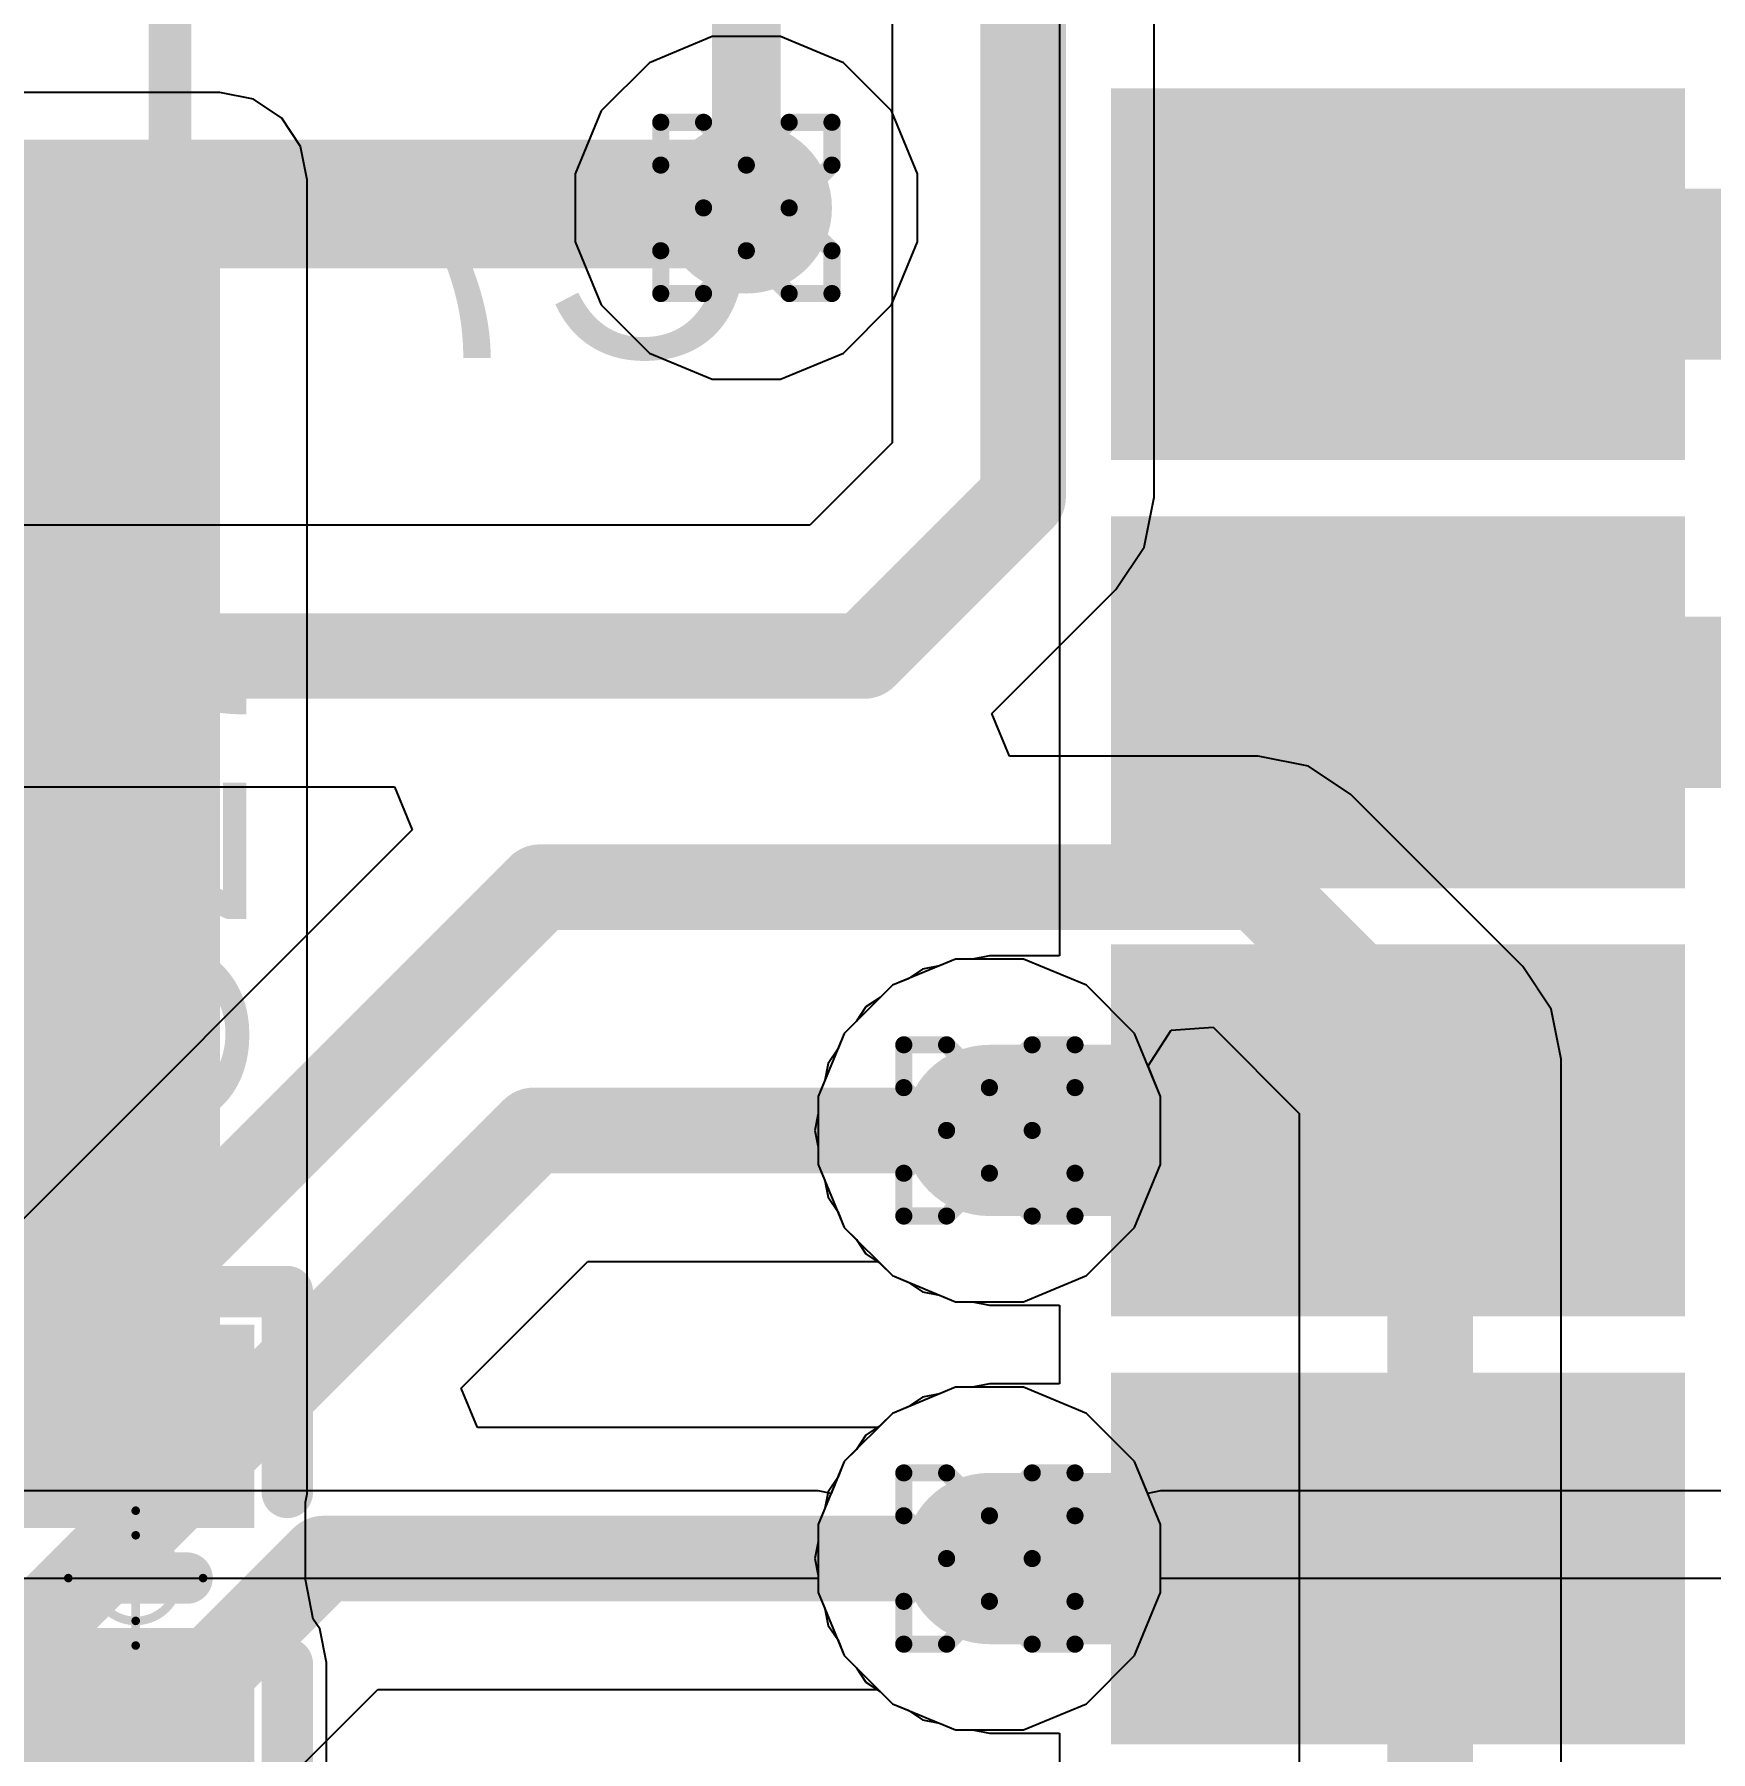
# Model space of a CAD drawing. Header units: inches. Extents: x -13 to 356, y -4 to 120.
# Drawn here: x 9.18 to 14.16, y 28.14 to 33.24 of the extents above; entities that cross this region are included whole.
import ezdxf

# ---------------------------------------------------------------- set-up
doc = ezdxf.new("R2010")
doc.units = ezdxf.units.IN
for name, color, linetype in [('Bottom Layer', 5, 'Continuous'), ('Bottom Overlay', 54, 'Continuous'), ('Drill Drawing', 1, 'Continuous'), ('GND', 16, 'Continuous'), ('Mechanical 15', 56, 'Continuous'), ('POWER', 76, 'Continuous'), ('Top Layer', 1, 'Continuous'), ('Top Overlay', 2, 'Continuous'), ('Top Paste', 8, 'Continuous'), ('Top Solder', 216, 'Continuous'), ('Via Holes', 16, 'Continuous')]:
    doc.layers.add(name, color=color, linetype=linetype)
doc.styles.add('Arial', font='', dxfattribs={"height": 0.2})
doc.styles.get('Arial').set_extended_font_data('Arial')

# ---------------------------------------------------------------- blocks, each defined once
blk = doc.blocks.new('41_SMD_M______19')
at = {"layer": 'Top Layer'}
for points in [[(-4.88999911, -9.62999979), (-4.88999911, -8.13000025), (-3.989998369999999, -8.13000025), (-3.989998369999999, -9.62999979)], [(-3.61999911, -9.62999979), (-3.61999911, -8.13000025), (-2.71999837, -8.13000025), (-2.71999837, -9.62999979)], [(-2.34999911, -9.62999979), (-2.34999911, -8.13000025), (-1.44999837, -8.13000025), (-1.44999837, -9.62999979)], [(-1.07999911, -9.62999979), (-1.07999911, -8.13000025), (-0.1799983700000001, -8.13000025), (-0.1799983699999999, -9.62999979)]]:
    blk.add_hatch(color=1, dxfattribs=at).paths.add_polyline_path(points)
at = {"layer": 'Top Paste'}
for points in [[(-4.88999911, -9.62999979), (-4.88999911, -8.13000025), (-3.989998369999999, -8.13000025), (-3.989998369999999, -9.62999979)], [(-3.61999911, -9.62999979), (-3.61999911, -8.13000025), (-2.71999837, -8.13000025), (-2.71999837, -9.62999979)], [(-2.34999911, -9.62999979), (-2.34999911, -8.13000025), (-1.44999837, -8.13000025), (-1.44999837, -9.62999979)], [(-1.07999911, -9.62999979), (-1.07999911, -8.13000025), (-0.1799983700000001, -8.13000025), (-0.1799983699999999, -9.62999979)]]:
    blk.add_hatch(color=8, dxfattribs=at).paths.add_polyline_path(points)
at = {"layer": 'Top Solder'}
for points in [[(-4.991599109999999, -9.731599789999999), (-4.991599109999999, -8.02840025), (-3.88839837, -8.02840025), (-3.88839837, -9.731599789999999)], [(-3.72159911, -9.731599789999999), (-3.72159911, -8.02840025), (-2.61839837, -8.02840025), (-2.61839837, -9.731599789999999)], [(-2.45159911, -9.731599789999999), (-2.45159911, -8.02840025), (-1.34839837, -8.02840025), (-1.34839837, -9.731599789999999)], [(-1.18159911, -9.731599789999999), (-1.18159911, -8.02840025), (-0.0783983700000001, -8.02840025), (-0.0783983699999999, -9.731599789999999)]]:
    blk.add_hatch(color=216, dxfattribs=at).paths.add_polyline_path(points)
blk = doc.blocks.new('VL53L5CXV0GC_1_B_20')
at = {"layer": 'Bottom Overlay', "const_width": 0.127}
for points in [[(-2.72501106, 1.4999716), (-3.1999174, 1.4999716)], [(-3.1999174, 1.4999716), (-3.1999174, -1.5000224)]]:
    blk.add_lwpolyline(points, dxfattribs=at)
at = {"layer": 'Bottom Overlay', "const_width": 0.0635}
blk.add_lwpolyline([(-3.2316674, 1.4999716, 1), (-3.1681674, 1.4999716, 1)], format="xyb", close=True, dxfattribs=at)
blk.add_lwpolyline([(-3.2316674, 1.4999716, 1), (-3.1681674, 1.4999716, 1)], format="xyb", close=True, dxfattribs=at)
blk = doc.blocks.new('C_0402_L_27')
at = {"layer": 'Top Layer'}
for points in [[(-0.6499986999999999, 0.2499995), (-0.2499995, 0.2499995), (-0.2499995, -0.2499995), (-0.6499986999999999, -0.2499995)], [(0.24991822, 0.24991822), (0.64991742, 0.24991822), (0.64991742, -0.25008078), (0.24991822, -0.25008078)]]:
    blk.add_hatch(color=1, dxfattribs=at).paths.add_polyline_path(points)
at = {"layer": 'Top Paste'}
for points in [[(-0.6499986999999999, 0.2499995), (-0.2499995, 0.2499995), (-0.2499995, -0.2499995), (-0.6499986999999999, -0.2499995)], [(0.24991822, 0.24991822), (0.64991742, 0.24991822), (0.64991742, -0.25008078), (0.24991822, -0.25008078)]]:
    blk.add_hatch(color=8, dxfattribs=at).paths.add_polyline_path(points)
at = {"layer": 'Top Solder'}
for points in [[(-0.7515987, 0.3515995), (-0.1483995, 0.3515995), (-0.1483995, -0.3515995), (-0.7515987, -0.3515995)], [(0.14831822, 0.35151822), (0.75151742, 0.35151822), (0.75151742, -0.35168078), (0.14831822, -0.35168078)]]:
    blk.add_hatch(color=216, dxfattribs=at).paths.add_polyline_path(points)
at = {"layer": 'Mechanical 15', "const_width": 0.0254}
for points in [[(0, 0.1999996), (0, -0.1999996)], [(-0.1999996, 0), (0.1999996, 0)]]:
    blk.add_lwpolyline(points, dxfattribs=at)
at = {"layer": 'Mechanical 15'}
for points, const_width in [([(-0.00635, 0.1999996, 1), (0.00635, 0.1999996, 1)], 0.0127), ([(0.127, 0, 1), (-0.127, 0, 1)], 0.0254), ([(-0.2063496, 0, 1), (-0.1936496, 0, 1)], 0.0127), ([(-0.13335, 0, 1), (-0.12065, 0, 1)], 0.0127), ([(0.12065, 0, 1), (0.13335, 0, 1)], 0.0127), ([(0.1936496, 0, 1), (0.2063496, 0, 1)], 0.0127), ([(-0.00635, -0.1999996, 1), (0.00635, -0.1999996, 1)], 0.0127)]:
    blk.add_lwpolyline(points, format="xyb", close=True, dxfattribs=dict(at, const_width=const_width))
at = {"layer": 'Top Overlay', "const_width": 0.1524}
for points in [[(-0.84991956, 0.44991782), (-0.254, 0.44991782)], [(-0.84991956, 0.44991782), (-0.84991956, -0.44991782)], [(0.254, 0.44991782), (0.84991956, 0.44991782)], [(0.84991956, 0.44991782), (0.84991956, -0.45008038)], [(0, 0.1524), (0, -0.1524)], [(-0.84991956, -0.44991782), (-0.254, -0.44991782)], [(-0.84991956, -0.44991782), (-0.8497569999999999, -0.45008038)], [(0.254, -0.44991782), (0.84991956, -0.44991782)]]:
    blk.add_lwpolyline(points, dxfattribs=at)
at = {"layer": 'Top Overlay', "const_width": 0.0762}
for points in [[(-0.8880195599999998, 0.44991782, 1), (-0.81181956, 0.44991782, 1)], [(-0.8880195599999998, 0.44991782, 1), (-0.81181956, 0.44991782, 1)], [(-0.2921, 0.44991782, 1), (-0.2159, 0.44991782, 1)], [(0.2159, 0.44991782, 1), (0.2921, 0.44991782, 1)], [(0.81181956, 0.44991782, 1), (0.8880195599999998, 0.44991782, 1)], [(0.81181956, 0.44991782, 1), (0.8880195599999998, 0.44991782, 1)], [(-0.0381, 0.1524, 1), (0.0381, 0.1524, 1)], [(-0.0381, -0.1524, 1), (0.0381, -0.1524, 1)], [(-0.8880195599999998, -0.44991782, 1), (-0.81181956, -0.44991782, 1)], [(-0.8880195599999998, -0.44991782, 1), (-0.81181956, -0.44991782, 1)], [(-0.8880195599999998, -0.44991782, 1), (-0.81181956, -0.44991782, 1)], [(-0.8878569999999999, -0.45008038, 1), (-0.8116569999999999, -0.45008038, 1)], [(-0.2921, -0.44991782, 1), (-0.2159, -0.44991782, 1)], [(0.2159, -0.44991782, 1), (0.2921, -0.44991782, 1)], [(0.81181956, -0.44991782, 1), (0.8880195599999998, -0.44991782, 1)], [(0.81181956, -0.45008038, 1), (0.8880195599999998, -0.45008038, 1)]]:
    blk.add_lwpolyline(points, format="xyb", close=True, dxfattribs=at)

msp = doc.modelspace()

# ---------------------------------------------------------------- hatches: boundary and pattern name
at = {"layer": 'Bottom Layer'}
h = msp.add_hatch(color=5, dxfattribs=at)
edge = h.paths.add_edge_path()
edge.add_arc((11.2946434, 32.7236455), 0.254, 0, 360)
h = msp.add_hatch(color=5, dxfattribs=at)
edge = h.paths.add_edge_path()
edge.add_arc((12.0158002, 29.9869987), 0.254, 0, 360)
h = msp.add_hatch(color=5, dxfattribs=at)
edge = h.paths.add_edge_path()
edge.add_arc((12.0158002, 28.7169987), 0.254, 0, 360)
at = {"layer": 'GND'}
h = msp.add_hatch(color=16, dxfattribs=at)
edge = h.paths.add_edge_path()
edge.add_arc((11.2946434, 32.7236455), 0.254, 0, 360)
h = msp.add_hatch(color=16, dxfattribs=at)
edge = h.paths.add_edge_path()
edge.add_arc((12.0158002, 29.9869987), 0.254, 0, 360)
h = msp.add_hatch(color=16, dxfattribs=at)
edge = h.paths.add_edge_path()
edge.add_arc((12.0158002, 28.7169987), 0.254, 0, 360)
at = {"layer": 'POWER'}
h = msp.add_hatch(color=76, dxfattribs=at)
edge = h.paths.add_edge_path()
edge.add_arc((11.2946434, 32.7236455), 0.254, 0, 360)
h = msp.add_hatch(color=76, dxfattribs=at)
edge = h.paths.add_edge_path()
edge.add_arc((12.0158002, 29.9869987), 0.254, 0, 360)
h = msp.add_hatch(color=76, dxfattribs=at)
edge = h.paths.add_edge_path()
edge.add_arc((12.0158002, 28.7169987), 0.254, 0, 360)
at = {"layer": 'Top Layer'}
h = msp.add_hatch(color=1, dxfattribs=at)
edge = h.paths.add_edge_path()
edge.add_arc((11.2946434, 32.7236455), 0.254, 0, 360)
for points in [[(5.46843204, 30.03292698), (9.732853279999999, 30.03292698), (9.732853279999999, 32.80699814), (5.46843204, 32.80699814)], [(8.859260919999999, 28.90891856), (9.732853279999999, 28.90891856), (9.732853279999999, 32.80700067999999), (8.859260919999999, 32.80700067999999)], [(9.18946092, 26.20760062), (9.78945972, 26.20760062), (9.78945972, 28.4089983), (9.18946092, 28.4089983)]]:
    msp.add_hatch(color=1, dxfattribs=at).paths.add_polyline_path(points)
h = msp.add_hatch(color=1, dxfattribs=at)
edge = h.paths.add_edge_path()
edge.add_arc((12.0158002, 29.9869987), 0.254, 0, 360)
h = msp.add_hatch(color=1, dxfattribs=at)
edge = h.paths.add_edge_path()
edge.add_arc((12.0158002, 28.7169987), 0.254, 0, 360)
at = {"layer": 'Via Holes'}
h = msp.add_hatch(color=7, dxfattribs=at)
edge = h.paths.add_edge_path()
edge.add_arc((11.2946434, 32.7236455), 0.127, 0, 360)
h = msp.add_hatch(color=7, dxfattribs=at)
edge = h.paths.add_edge_path()
edge.add_arc((12.0158002, 29.9869987), 0.127, 0, 360)
h = msp.add_hatch(color=7, dxfattribs=at)
edge = h.paths.add_edge_path()
edge.add_arc((12.0158002, 28.7169987), 0.127, 0, 360)

# ---------------------------------------------------------------- linework, layer by layer
at = {"layer": 'Bottom Layer'}
for p, q in [((11.72733494, 34.62410398), (11.72733494, 32.0268854)), ((12.50426506, 31.86597893999999), (12.50426506, 34.46319752)), ((11.72733494, 32.0268854), (11.4833146, 31.78286506)), ((12.47469438, 31.71732036), (12.50426506, 31.86597893999999)), ((11.4833146, 31.78286506), (8.07093382, 31.78286506)), ((12.39048576, 31.59129318), (12.47469438, 31.71732036)), ((12.0232551, 31.22406252), (12.39048576, 31.59129318)), ((12.07586104, 31.09706252), (12.0232551, 31.22406252)), ((12.8136142, 31.09706252), (12.07586104, 31.09706252)), ((12.96227278, 31.06749184), (12.8136142, 31.09706252)), ((13.08829996, 30.98328322), (12.96227278, 31.06749184)), ((8.07093382, 31.00593494), (10.25089136, 31.00593494)), ((10.25089136, 31.00593494), (10.3034973, 30.87893494)), ((13.5984742, 30.47310898), (13.08829996, 30.98328322)), ((10.3034973, 30.87893494), (8.69600496, 29.2714426)), ((13.68268282, 30.34708179999999), (13.5984742, 30.47310898)), ((13.7122535, 30.19842322), (13.68268282, 30.34708179999999)), ((12.4864749, 30.17815656), (12.55466374, 30.28467654)), ((12.55466374, 30.28467654), (12.67944632, 30.29339382)), ((12.67944632, 30.29339382), (12.93532338, 30.03751676)), ((12.5238002, 30.08804498), (12.4864749, 30.17815656)), ((13.7122535, 26.58258844), (13.7122535, 30.19842322)), ((12.5238002, 29.88595242), (12.5238002, 30.08804498)), ((12.93532338, 30.03751676), (12.93532338, 26.7434949)), ((12.44646228, 29.69923956), (12.5238002, 29.88595242)), ((12.30355934, 29.55633662), (12.44646228, 29.69923956)), ((10.44877514, 29.22279652), (10.82451226, 29.59853364)), ((10.82451226, 29.59853364), (11.68584404, 29.59853364)), ((11.68584404, 29.59853364), (11.72804106, 29.55633662)), ((11.72804106, 29.55633662), (11.91475392, 29.4789987)), ((12.11684648, 29.4789987), (12.30355934, 29.55633662)), ((11.91475392, 29.4789987), (12.11684648, 29.4789987)), ((10.49737804, 29.10546376), (10.44877514, 29.22279652)), ((11.91475392, 29.2249987), (11.72804106, 29.14766078)), ((12.11684648, 29.2249987), (11.91475392, 29.2249987)), ((12.30355934, 29.14766078), (12.11684648, 29.2249987)), ((11.72804106, 29.14766078), (11.68584404, 29.10546376)), ((12.44646228, 29.00475784), (12.30355934, 29.14766078)), ((11.68584404, 29.10546376), (10.49737804, 29.10546376)), ((12.5238002, 28.81804498), (12.44646228, 29.00475784)), ((12.5238002, 28.61595242), (12.5238002, 28.81804498)), ((12.44646228, 28.42923956), (12.5238002, 28.61595242)), ((12.30355934, 28.28633662), (12.44646228, 28.42923956)), ((9.51168024, 27.6391243), (10.20108958, 28.32853364)), ((10.20108958, 28.32853364), (11.68584404, 28.32853364)), ((11.68584404, 28.32853364), (11.72804106, 28.28633662)), ((11.72804106, 28.28633662), (11.91475392, 28.2089987)), ((12.11684648, 28.2089987), (12.30355934, 28.28633662)), ((11.91475392, 28.2089987), (12.11684648, 28.2089987))]:
    msp.add_line(p, q, dxfattribs=at)
for points, const_width in [([(12.1158, 31.86597893999999), (12.1158, 34.62410398)], 0.254), ([(11.2946434, 32.7236455), (11.2946434, 33.79720952)], 0.2032), ([(7.884523219999999, 32.7353676), (11.2829213, 32.7353676)], 0.3809999999999999), ([(11.2829213, 32.7353676), (11.2946434, 32.7236455)], 0.3809999999999999), ([(11.64422106, 31.3944), (12.1158, 31.86597893999999)], 0.254), ([(7.499433819999999, 31.3944), (11.64422106, 31.3944)], 0.254), ([(8.85691142, 28.88297754), (10.68253134, 30.70859746)], 0.254), ([(10.68253134, 30.70859746), (12.8136142, 30.70859746)], 0.254), ([(12.8136142, 30.70859746), (13.32378844, 30.19842322)], 0.254), ([(13.32378844, 26.58258844), (13.32378844, 30.19842322)], 0.254), ([(9.04761716, 28.37101006), (10.6636058, 29.9869987)], 0.254), ([(10.6636058, 29.9869987), (12.0158002, 29.9869987)], 0.254), ([(9.23699448, 27.91381006), (10.04018312, 28.7169987)], 0.254), ([(10.04018312, 28.7169987), (12.0158002, 28.7169987)], 0.254)]:
    msp.add_lwpolyline(points, dxfattribs=dict(at, const_width=const_width))
for points, const_width in [([(11.1876713, 32.7353676, 1), (11.3781713, 32.7353676, 1)], 0.1905), ([(11.1876713, 32.7353676, 1), (11.3781713, 32.7353676, 1)], 0.1905), ([(11.1993934, 32.7236455, 1), (11.3898934, 32.7236455, 1)], 0.1905), ([(11.2438434, 32.7236455, 1), (11.3454434, 32.7236455, 1)], 0.1016), ([(12.0523, 31.86597893999999, 1), (12.1793, 31.86597893999999, 1)], 0.127), ([(12.0523, 31.86597893999999, 1), (12.1793, 31.86597893999999, 1)], 0.127), ([(11.58072106, 31.3944, 1), (11.70772106, 31.3944, 1)], 0.127), ([(11.58072106, 31.3944, 1), (11.70772106, 31.3944, 1)], 0.127), ([(10.61903134, 30.70859746, 1), (10.74603134, 30.70859746, 1)], 0.127), ([(10.61903134, 30.70859746, 1), (10.74603134, 30.70859746, 1)], 0.127), ([(12.7501142, 30.70859746, 1), (12.8771142, 30.70859746, 1)], 0.127), ([(12.7501142, 30.70859746, 1), (12.8771142, 30.70859746, 1)], 0.127), ([(13.26028844, 30.19842322, 1), (13.38728844, 30.19842322, 1)], 0.127), ([(13.26028844, 30.19842322, 1), (13.38728844, 30.19842322, 1)], 0.127), ([(10.6001058, 29.9869987, 1), (10.7271058, 29.9869987, 1)], 0.127), ([(10.6001058, 29.9869987, 1), (10.7271058, 29.9869987, 1)], 0.127), ([(11.9523002, 29.9869987, 1), (12.0793002, 29.9869987, 1)], 0.127), ([(9.976683119999999, 28.7169987, 1), (10.10368312, 28.7169987, 1)], 0.127), ([(9.976683119999999, 28.7169987, 1), (10.10368312, 28.7169987, 1)], 0.127), ([(11.9523002, 28.7169987, 1), (12.0793002, 28.7169987, 1)], 0.127)]:
    msp.add_lwpolyline(points, format="xyb", close=True, dxfattribs=dict(at, const_width=const_width))
at = {"layer": 'Drill Drawing', "const_width": 0.0508}
for points in [[(11.0406434, 32.8506455), (11.0406434, 32.97764549999999)], [(11.0406434, 32.97764549999999), (11.1676434, 32.97764549999999)], [(11.1676434, 32.97764549999999), (11.2946434, 32.8506455)], [(11.2946434, 32.8506455), (11.4216434, 32.97764549999999)], [(11.4216434, 32.97764549999999), (11.5486434, 32.97764549999999)], [(11.5486434, 32.8506455), (11.5486434, 32.97764549999999)], [(11.0406434, 32.8506455), (11.1676434, 32.7236455)], [(11.4216434, 32.7236455), (11.5486434, 32.8506455)], [(11.0406434, 32.5966455), (11.1676434, 32.7236455)], [(11.4216434, 32.7236455), (11.5486434, 32.5966455)], [(11.0406434, 32.4696455), (11.0406434, 32.5966455)], [(11.1676434, 32.4696455), (11.2946434, 32.5966455)], [(11.2946434, 32.5966455), (11.4216434, 32.4696455)], [(11.5486434, 32.4696455), (11.5486434, 32.5966455)], [(11.0406434, 32.4696455), (11.1676434, 32.4696455)], [(11.4216434, 32.4696455), (11.5486434, 32.4696455)], [(11.7618002, 30.1139987), (11.7618002, 30.2409987)], [(11.7618002, 30.2409987), (11.8888002, 30.2409987)], [(11.8888002, 30.2409987), (12.0158002, 30.1139987)], [(12.0158002, 30.1139987), (12.1428002, 30.2409987)], [(12.1428002, 30.2409987), (12.2698002, 30.2409987)], [(12.2698002, 30.1139987), (12.2698002, 30.2409987)], [(11.7618002, 30.1139987), (11.8888002, 29.9869987)], [(12.1428002, 29.9869987), (12.2698002, 30.1139987)], [(11.7618002, 29.8599987), (11.8888002, 29.9869987)], [(12.1428002, 29.9869987), (12.2698002, 29.8599987)], [(11.7618002, 29.7329987), (11.7618002, 29.8599987)], [(11.8888002, 29.7329987), (12.0158002, 29.8599987)], [(12.0158002, 29.8599987), (12.1428002, 29.7329987)], [(12.2698002, 29.7329987), (12.2698002, 29.8599987)], [(11.7618002, 29.7329987), (11.8888002, 29.7329987)], [(12.1428002, 29.7329987), (12.2698002, 29.7329987)], [(11.7618002, 28.8439987), (11.7618002, 28.9709987)], [(11.7618002, 28.9709987), (11.8888002, 28.9709987)], [(11.8888002, 28.9709987), (12.0158002, 28.8439987)], [(12.0158002, 28.8439987), (12.1428002, 28.9709987)], [(12.1428002, 28.9709987), (12.2698002, 28.9709987)], [(12.2698002, 28.8439987), (12.2698002, 28.9709987)], [(11.7618002, 28.8439987), (11.8888002, 28.7169987)], [(12.1428002, 28.7169987), (12.2698002, 28.8439987)], [(11.7618002, 28.5899987), (11.8888002, 28.7169987)], [(12.1428002, 28.7169987), (12.2698002, 28.5899987)], [(11.7618002, 28.4629987), (11.7618002, 28.5899987)], [(11.8888002, 28.4629987), (12.0158002, 28.5899987)], [(12.0158002, 28.5899987), (12.1428002, 28.4629987)], [(12.2698002, 28.4629987), (12.2698002, 28.5899987)], [(11.7618002, 28.4629987), (11.8888002, 28.4629987)], [(12.1428002, 28.4629987), (12.2698002, 28.4629987)]]:
    msp.add_lwpolyline(points, dxfattribs=at)
at = {"layer": 'Drill Drawing', "const_width": 0.0254}
for points in [[(11.0279434, 32.97764549999999, 1), (11.0533434, 32.97764549999999, 1)], [(11.0279434, 32.97764549999999, 1), (11.0533434, 32.97764549999999, 1)], [(11.1549434, 32.97764549999999, 1), (11.1803434, 32.97764549999999, 1)], [(11.1549434, 32.97764549999999, 1), (11.1803434, 32.97764549999999, 1)], [(11.4089434, 32.97764549999999, 1), (11.4343434, 32.97764549999999, 1)], [(11.4089434, 32.97764549999999, 1), (11.4343434, 32.97764549999999, 1)], [(11.5359434, 32.97764549999999, 1), (11.5613434, 32.97764549999999, 1)], [(11.5359434, 32.97764549999999, 1), (11.5613434, 32.97764549999999, 1)], [(11.0279434, 32.8506455, 1), (11.0533434, 32.8506455, 1)], [(11.0279434, 32.8506455, 1), (11.0533434, 32.8506455, 1)], [(11.2819434, 32.8506455, 1), (11.3073434, 32.8506455, 1)], [(11.2819434, 32.8506455, 1), (11.3073434, 32.8506455, 1)], [(11.5359434, 32.8506455, 1), (11.5613434, 32.8506455, 1)], [(11.5359434, 32.8506455, 1), (11.5613434, 32.8506455, 1)], [(11.1549434, 32.7236455, 1), (11.1803434, 32.7236455, 1)], [(11.1549434, 32.7236455, 1), (11.1803434, 32.7236455, 1)], [(11.4089434, 32.7236455, 1), (11.4343434, 32.7236455, 1)], [(11.4089434, 32.7236455, 1), (11.4343434, 32.7236455, 1)], [(11.0279434, 32.5966455, 1), (11.0533434, 32.5966455, 1)], [(11.0279434, 32.5966455, 1), (11.0533434, 32.5966455, 1)], [(11.2819434, 32.5966455, 1), (11.3073434, 32.5966455, 1)], [(11.2819434, 32.5966455, 1), (11.3073434, 32.5966455, 1)], [(11.5359434, 32.5966455, 1), (11.5613434, 32.5966455, 1)], [(11.5359434, 32.5966455, 1), (11.5613434, 32.5966455, 1)], [(11.0279434, 32.4696455, 1), (11.0533434, 32.4696455, 1)], [(11.0279434, 32.4696455, 1), (11.0533434, 32.4696455, 1)], [(11.1549434, 32.4696455, 1), (11.1803434, 32.4696455, 1)], [(11.1549434, 32.4696455, 1), (11.1803434, 32.4696455, 1)], [(11.4089434, 32.4696455, 1), (11.4343434, 32.4696455, 1)], [(11.4089434, 32.4696455, 1), (11.4343434, 32.4696455, 1)], [(11.5359434, 32.4696455, 1), (11.5613434, 32.4696455, 1)], [(11.5359434, 32.4696455, 1), (11.5613434, 32.4696455, 1)], [(11.7491002, 30.2409987, 1), (11.7745002, 30.2409987, 1)], [(11.7491002, 30.2409987, 1), (11.7745002, 30.2409987, 1)], [(11.8761002, 30.2409987, 1), (11.9015002, 30.2409987, 1)], [(11.8761002, 30.2409987, 1), (11.9015002, 30.2409987, 1)], [(12.1301002, 30.2409987, 1), (12.1555002, 30.2409987, 1)], [(12.1301002, 30.2409987, 1), (12.1555002, 30.2409987, 1)], [(12.2571002, 30.2409987, 1), (12.2825002, 30.2409987, 1)], [(12.2571002, 30.2409987, 1), (12.2825002, 30.2409987, 1)], [(11.7491002, 30.1139987, 1), (11.7745002, 30.1139987, 1)], [(11.7491002, 30.1139987, 1), (11.7745002, 30.1139987, 1)], [(12.0031002, 30.1139987, 1), (12.0285002, 30.1139987, 1)], [(12.0031002, 30.1139987, 1), (12.0285002, 30.1139987, 1)], [(12.2571002, 30.1139987, 1), (12.2825002, 30.1139987, 1)], [(12.2571002, 30.1139987, 1), (12.2825002, 30.1139987, 1)], [(11.8761002, 29.9869987, 1), (11.9015002, 29.9869987, 1)], [(11.8761002, 29.9869987, 1), (11.9015002, 29.9869987, 1)], [(12.1301002, 29.9869987, 1), (12.1555002, 29.9869987, 1)], [(12.1301002, 29.9869987, 1), (12.1555002, 29.9869987, 1)], [(11.7491002, 29.8599987, 1), (11.7745002, 29.8599987, 1)], [(11.7491002, 29.8599987, 1), (11.7745002, 29.8599987, 1)], [(12.0031002, 29.8599987, 1), (12.0285002, 29.8599987, 1)], [(12.0031002, 29.8599987, 1), (12.0285002, 29.8599987, 1)], [(12.2571002, 29.8599987, 1), (12.2825002, 29.8599987, 1)], [(12.2571002, 29.8599987, 1), (12.2825002, 29.8599987, 1)], [(11.7491002, 29.7329987, 1), (11.7745002, 29.7329987, 1)], [(11.7491002, 29.7329987, 1), (11.7745002, 29.7329987, 1)], [(11.8761002, 29.7329987, 1), (11.9015002, 29.7329987, 1)], [(11.8761002, 29.7329987, 1), (11.9015002, 29.7329987, 1)], [(12.1301002, 29.7329987, 1), (12.1555002, 29.7329987, 1)], [(12.1301002, 29.7329987, 1), (12.1555002, 29.7329987, 1)], [(12.2571002, 29.7329987, 1), (12.2825002, 29.7329987, 1)], [(12.2571002, 29.7329987, 1), (12.2825002, 29.7329987, 1)], [(11.7491002, 28.9709987, 1), (11.7745002, 28.9709987, 1)], [(11.7491002, 28.9709987, 1), (11.7745002, 28.9709987, 1)], [(11.8761002, 28.9709987, 1), (11.9015002, 28.9709987, 1)], [(11.8761002, 28.9709987, 1), (11.9015002, 28.9709987, 1)], [(12.1301002, 28.9709987, 1), (12.1555002, 28.9709987, 1)], [(12.1301002, 28.9709987, 1), (12.1555002, 28.9709987, 1)], [(12.2571002, 28.9709987, 1), (12.2825002, 28.9709987, 1)], [(12.2571002, 28.9709987, 1), (12.2825002, 28.9709987, 1)], [(11.7491002, 28.8439987, 1), (11.7745002, 28.8439987, 1)], [(11.7491002, 28.8439987, 1), (11.7745002, 28.8439987, 1)], [(12.0031002, 28.8439987, 1), (12.0285002, 28.8439987, 1)], [(12.0031002, 28.8439987, 1), (12.0285002, 28.8439987, 1)], [(12.2571002, 28.8439987, 1), (12.2825002, 28.8439987, 1)], [(12.2571002, 28.8439987, 1), (12.2825002, 28.8439987, 1)], [(11.8761002, 28.7169987, 1), (11.9015002, 28.7169987, 1)], [(11.8761002, 28.7169987, 1), (11.9015002, 28.7169987, 1)], [(12.1301002, 28.7169987, 1), (12.1555002, 28.7169987, 1)], [(12.1301002, 28.7169987, 1), (12.1555002, 28.7169987, 1)], [(11.7491002, 28.5899987, 1), (11.7745002, 28.5899987, 1)], [(11.7491002, 28.5899987, 1), (11.7745002, 28.5899987, 1)], [(12.0031002, 28.5899987, 1), (12.0285002, 28.5899987, 1)], [(12.0031002, 28.5899987, 1), (12.0285002, 28.5899987, 1)], [(12.2571002, 28.5899987, 1), (12.2825002, 28.5899987, 1)], [(12.2571002, 28.5899987, 1), (12.2825002, 28.5899987, 1)], [(11.7491002, 28.4629987, 1), (11.7745002, 28.4629987, 1)], [(11.7491002, 28.4629987, 1), (11.7745002, 28.4629987, 1)], [(11.8761002, 28.4629987, 1), (11.9015002, 28.4629987, 1)], [(11.8761002, 28.4629987, 1), (11.9015002, 28.4629987, 1)], [(12.1301002, 28.4629987, 1), (12.1555002, 28.4629987, 1)], [(12.1301002, 28.4629987, 1), (12.1555002, 28.4629987, 1)], [(12.2571002, 28.4629987, 1), (12.2825002, 28.4629987, 1)], [(12.2571002, 28.4629987, 1), (12.2825002, 28.4629987, 1)]]:
    msp.add_lwpolyline(points, format="xyb", close=True, dxfattribs=at)
at = {"layer": 'GND'}
for p, q in [((11.91475392, 30.4949987), (11.72804106, 30.41766078)), ((12.11684648, 30.4949987), (11.91475392, 30.4949987)), ((12.30355934, 30.41766078), (12.11684648, 30.4949987)), ((11.72804106, 30.41766078), (11.58513812, 30.27475784)), ((12.44646228, 30.27475784), (12.30355934, 30.41766078)), ((11.58513812, 30.27475784), (11.5078002, 30.08804498)), ((12.5238002, 30.08804498), (12.44646228, 30.27475784)), ((11.5078002, 30.08804498), (11.5078002, 29.88595242)), ((12.5238002, 29.88595242), (12.5238002, 30.08804498)), ((11.5078002, 29.88595242), (11.58513812, 29.69923956)), ((12.44646228, 29.69923956), (12.5238002, 29.88595242)), ((11.58513812, 29.69923956), (11.72804106, 29.55633662)), ((12.30355934, 29.55633662), (12.44646228, 29.69923956)), ((11.72804106, 29.55633662), (11.91475392, 29.4789987)), ((12.11684648, 29.4789987), (12.30355934, 29.55633662)), ((11.91475392, 29.4789987), (12.11684648, 29.4789987)), ((11.91475392, 29.2249987), (11.72804106, 29.14766078)), ((12.11684648, 29.2249987), (11.91475392, 29.2249987)), ((12.30355934, 29.14766078), (12.11684648, 29.2249987)), ((11.72804106, 29.14766078), (11.58513812, 29.00475784)), ((12.44646228, 29.00475784), (12.30355934, 29.14766078)), ((11.58513812, 29.00475784), (11.5078002, 28.81804498)), ((12.5238002, 28.81804498), (12.44646228, 29.00475784)), ((11.5078002, 28.81804498), (11.5078002, 28.61595242)), ((12.5238002, 28.61595242), (12.5238002, 28.81804498)), ((11.5078002, 28.61595242), (11.58513812, 28.42923956)), ((12.44646228, 28.42923956), (12.5238002, 28.61595242)), ((11.58513812, 28.42923956), (11.72804106, 28.28633662)), ((12.30355934, 28.28633662), (12.44646228, 28.42923956)), ((11.72804106, 28.28633662), (11.91475392, 28.2089987)), ((12.11684648, 28.2089987), (12.30355934, 28.28633662)), ((11.91475392, 28.2089987), (12.11684648, 28.2089987))]:
    msp.add_line(p, q, dxfattribs=at)
at = {"layer": 'POWER'}
for p, q in [((11.19359712, 33.2316455), (11.00688426, 33.15430758)), ((11.39568968, 33.2316455), (11.19359712, 33.2316455)), ((11.58240254, 33.15430758), (11.39568968, 33.2316455)), ((11.00688426, 33.15430758), (10.86398132, 33.01140464)), ((11.72530548, 33.01140464), (11.58240254, 33.15430758)), ((10.86398132, 33.01140464), (10.7866434, 32.82469178)), ((11.8026434, 32.82469178), (11.72530548, 33.01140464)), ((10.7866434, 32.82469178), (10.7866434, 32.62259922)), ((11.8026434, 32.62259922), (11.8026434, 32.82469178)), ((10.7866434, 32.62259922), (10.86398132, 32.43588636)), ((11.72530548, 32.43588636), (11.8026434, 32.62259922)), ((10.86398132, 32.43588636), (11.00688426, 32.29298342)), ((11.58240254, 32.29298342), (11.72530548, 32.43588636)), ((11.00688426, 32.29298342), (11.19359712, 32.2156455)), ((11.39568968, 32.2156455), (11.58240254, 32.29298342)), ((11.19359712, 32.2156455), (11.39568968, 32.2156455)), ((11.91475392, 30.4949987), (11.72804106, 30.41766078)), ((12.11684648, 30.4949987), (11.91475392, 30.4949987)), ((12.30355934, 30.41766078), (12.11684648, 30.4949987)), ((11.72804106, 30.41766078), (11.58513812, 30.27475784)), ((12.44646228, 30.27475784), (12.30355934, 30.41766078)), ((11.58513812, 30.27475784), (11.5078002, 30.08804498)), ((12.5238002, 30.08804498), (12.44646228, 30.27475784)), ((11.5078002, 30.08804498), (11.5078002, 29.88595242)), ((12.5238002, 29.88595242), (12.5238002, 30.08804498)), ((11.5078002, 29.88595242), (11.58513812, 29.69923956)), ((12.44646228, 29.69923956), (12.5238002, 29.88595242)), ((11.58513812, 29.69923956), (11.72804106, 29.55633662)), ((12.30355934, 29.55633662), (12.44646228, 29.69923956)), ((11.72804106, 29.55633662), (11.91475392, 29.4789987)), ((12.11684648, 29.4789987), (12.30355934, 29.55633662)), ((11.91475392, 29.4789987), (12.11684648, 29.4789987)), ((11.91475392, 29.2249987), (11.72804106, 29.14766078)), ((12.11684648, 29.2249987), (11.91475392, 29.2249987)), ((12.30355934, 29.14766078), (12.11684648, 29.2249987)), ((11.72804106, 29.14766078), (11.58513812, 29.00475784)), ((12.44646228, 29.00475784), (12.30355934, 29.14766078)), ((11.58513812, 29.00475784), (11.54604244, 28.9103689)), ((12.48555796, 28.9103689), (12.44646228, 29.00475784)), ((11.5078002, 28.9179762), (8.45213194, 28.9179762)), ((11.54604244, 28.9103689), (11.5078002, 28.9179762)), ((12.5238002, 28.9179762), (12.48555796, 28.9103689)), ((14.44300134, 28.9179762), (12.5238002, 28.9179762)), ((7.246452359999999, 28.65900034), (11.5078002, 28.65900034)), ((11.5078002, 28.65900034), (11.5078002, 28.61595242)), ((12.5238002, 28.61595242), (12.5238002, 28.65900034)), ((12.5238002, 28.65900034), (14.44300134, 28.65900034)), ((11.5078002, 28.61595242), (11.58513812, 28.42923956)), ((12.44646228, 28.42923956), (12.5238002, 28.61595242)), ((11.58513812, 28.42923956), (11.72804106, 28.28633662)), ((12.30355934, 28.28633662), (12.44646228, 28.42923956)), ((11.72804106, 28.28633662), (11.91475392, 28.2089987)), ((12.11684648, 28.2089987), (12.30355934, 28.28633662)), ((11.91475392, 28.2089987), (12.11684648, 28.2089987))]:
    msp.add_line(p, q, dxfattribs=at)
at = {"layer": 'Top Layer'}
for p, q in [((12.22400146, 34.36299959999999), (12.22400146, 33.0929996)), ((9.732853279999999, 33.06597653999999), (5.37946346, 33.06597653999999)), ((9.831959, 33.0462636), (9.732853279999999, 33.06597653999999)), ((12.22400146, 33.0929996), (12.22400146, 31.8229996)), ((9.915977119999999, 32.99012452), (9.831959, 33.0462636)), ((9.972116199999999, 32.9061064), (9.915977119999999, 32.99012452)), ((9.991829139999998, 32.80700067999999), (9.972116199999999, 32.9061064)), ((9.991829139999998, 28.90891856), (9.991829139999998, 32.80700067999999)), ((12.22400146, 31.8229996), (12.22400146, 30.50495042)), ((11.81758876, 30.46552454), (11.7751733, 30.43718322)), ((11.86762422, 30.47547626), (11.81758876, 30.46552454)), ((11.91475392, 30.4949987), (11.86762422, 30.47547626)), ((11.96576728, 30.4949987), (11.91475392, 30.4949987)), ((12.0158002, 30.50495042), (11.96576728, 30.4949987)), ((12.22400146, 30.50495042), (12.0158002, 30.50495042)), ((11.72804106, 30.41766078), (11.69196798, 30.3815877)), ((11.7751733, 30.43718322), (11.72804106, 30.41766078)), ((11.69196798, 30.3815877), (11.64955252, 30.35324638)), ((11.64955252, 30.35324638), (11.6212112, 30.31083092)), ((11.58513812, 30.27475784), (11.56561568, 30.2276256)), ((11.6212112, 30.31083092), (11.58513812, 30.27475784)), ((11.56561568, 30.2276256), (11.53727436, 30.18521014)), ((11.53727436, 30.18521014), (11.52732264, 30.13517468)), ((11.52732264, 30.13517468), (11.5078002, 30.08804498)), ((11.5078002, 30.08804498), (11.5078002, 30.03703162)), ((11.5078002, 30.03703162), (11.49784848, 29.9869987)), ((11.49784848, 29.9869987), (11.5078002, 29.93696578)), ((11.5078002, 29.93696578), (11.5078002, 29.88595242)), ((11.5078002, 29.88595242), (11.52732264, 29.83882272)), ((11.52732264, 29.83882272), (11.53727436, 29.78878726)), ((11.53727436, 29.78878726), (11.56561568, 29.7463718)), ((11.56561568, 29.7463718), (11.58513812, 29.69923956)), ((11.58513812, 29.69923956), (11.6212112, 29.66316648)), ((11.6212112, 29.66316648), (11.64955252, 29.62075102)), ((11.64955252, 29.62075102), (11.69196798, 29.5924097)), ((11.69196798, 29.5924097), (11.72804106, 29.55633662)), ((11.72804106, 29.55633662), (11.7751733, 29.53681418)), ((11.7751733, 29.53681418), (11.81758876, 29.50847286)), ((11.81758876, 29.50847286), (11.86762422, 29.49852114)), ((11.86762422, 29.49852114), (11.91475392, 29.4789987)), ((11.91475392, 29.4789987), (11.96576728, 29.4789987)), ((11.96576728, 29.4789987), (12.0158002, 29.46904698)), ((12.0158002, 29.46904698), (12.22400146, 29.46904698)), ((12.22400146, 29.46904698), (12.22400146, 29.23495042)), ((11.81758876, 29.19552454), (11.7751733, 29.16718322)), ((11.86762422, 29.20547626), (11.81758876, 29.19552454)), ((11.91475392, 29.2249987), (11.86762422, 29.20547626)), ((11.96576728, 29.2249987), (11.91475392, 29.2249987)), ((12.0158002, 29.23495042), (11.96576728, 29.2249987)), ((12.22400146, 29.23495042), (12.0158002, 29.23495042)), ((11.72804106, 29.14766078), (11.69196798, 29.1115877)), ((11.7751733, 29.16718322), (11.72804106, 29.14766078)), ((11.69196798, 29.1115877), (11.64955252, 29.08324637999999)), ((11.6212112, 29.04083092), (11.58513812, 29.00475784)), ((11.64955252, 29.08324637999999), (11.6212112, 29.04083092)), ((11.58513812, 29.00475784), (11.56561568, 28.9576256)), ((11.56561568, 28.9576256), (11.53727436, 28.91521014)), ((9.98685328, 28.8839021), (9.991829139999998, 28.90891856)), ((11.53727436, 28.91521014), (11.52732264, 28.86517468)), ((9.98685328, 28.65492364), (9.98685328, 28.8839021)), ((11.52732264, 28.86517468), (11.5078002, 28.81804498)), ((11.5078002, 28.81804498), (11.5078002, 28.76703162)), ((11.5078002, 28.76703162), (11.49784848, 28.7169987)), ((11.49784848, 28.7169987), (11.5078002, 28.66696577999999)), ((9.98685836, 28.6549211), (9.98685328, 28.65492364)), ((9.98685582, 28.65491856), (9.98685836, 28.6549211)), ((10.00927894, 28.53720733999999), (9.98685582, 28.65491856)), ((11.5078002, 28.66696577999999), (11.5078002, 28.61595242)), ((11.5078002, 28.61595242), (11.52732264, 28.56882272)), ((10.02872264, 28.50810656), (10.00927894, 28.53720733999999)), ((11.52732264, 28.56882272), (11.53727436, 28.51878726)), ((10.04843558, 28.40900084), (10.02872264, 28.50810656)), ((11.53727436, 28.51878726), (11.56561568, 28.4763718)), ((11.56561568, 28.4763718), (11.58513812, 28.42923956)), ((11.58513812, 28.42923956), (11.6212112, 28.39316648)), ((10.04843558, 26.96907992), (10.04843558, 28.40900084)), ((11.6212112, 28.39316648), (11.64955252, 28.35075102)), ((11.64955252, 28.35075102), (11.69196798, 28.3224097)), ((11.69196798, 28.3224097), (11.72804106, 28.28633662)), ((11.72804106, 28.28633662), (11.7751733, 28.26681418)), ((11.7751733, 28.26681418), (11.81758876, 28.23847286)), ((11.81758876, 28.23847286), (11.86762422, 28.22852114)), ((11.86762422, 28.22852114), (11.91475392, 28.2089987)), ((11.91475392, 28.2089987), (11.96576728, 28.2089987)), ((11.96576728, 28.2089987), (12.0158002, 28.19904698)), ((12.0158002, 28.19904698), (12.22400146, 28.19904698)), ((12.22400146, 28.19904698), (12.22400146, 26.69495042))]:
    msp.add_line(p, q, dxfattribs=at)
at = {"layer": 'Top Layer', "const_width": 0.508}
for points in [[(13.22799996, 32.5269987), (16.43756428, 32.5269987)], [(13.22799996, 31.2569987), (15.90722244, 31.2569987)], [(12.0158002, 29.9869987), (13.22799996, 29.9869987)], [(12.0158002, 28.7169987), (13.22799996, 28.7169987)]]:
    msp.add_lwpolyline(points, dxfattribs=at)
at = {"layer": 'Top Layer', "const_width": 0.254}
for points in [[(13.10099996, 32.5269987, 1), (13.35499996, 32.5269987, 1)], [(13.10099996, 31.2569987, 1), (13.35499996, 31.2569987, 1)], [(11.8888002, 29.9869987, 1), (12.1428002, 29.9869987, 1)], [(13.10099996, 29.9869987, 1), (13.35499996, 29.9869987, 1)], [(11.8888002, 28.7169987, 1), (12.1428002, 28.7169987, 1)], [(13.10099996, 28.7169987, 1), (13.35499996, 28.7169987, 1)]]:
    msp.add_lwpolyline(points, format="xyb", close=True, dxfattribs=at)

# ---------------------------------------------------------------- block references
for name, p, rotation in [('41_SMD_M______19', (22.10799998, 28.08699996), 270), ('VL53L5CXV0GC_1_B_20', (6.38465322, 33.7969987), 180), ('C_0402_L_27', (9.4827725, 28.65900034), 90)]:
    msp.add_blockref(name, p, dxfattribs=dict(rotation=rotation))

# ---------------------------------------------------------------- texts
at = {"layer": 'Bottom Overlay', "style": 'Arial', "text_generation_flag": 2}
msp.add_text('C7', height=0.635, rotation=360, dxfattribs=at).set_placement((11.33474492, 32.27873401999999))
at = {"layer": 'Top Overlay', "style": 'Arial'}
msp.add_text('C27', height=0.635, rotation=90, dxfattribs=at).set_placement((9.810767779999999, 29.92900034))

doc.saveas('drawing.dxf')
